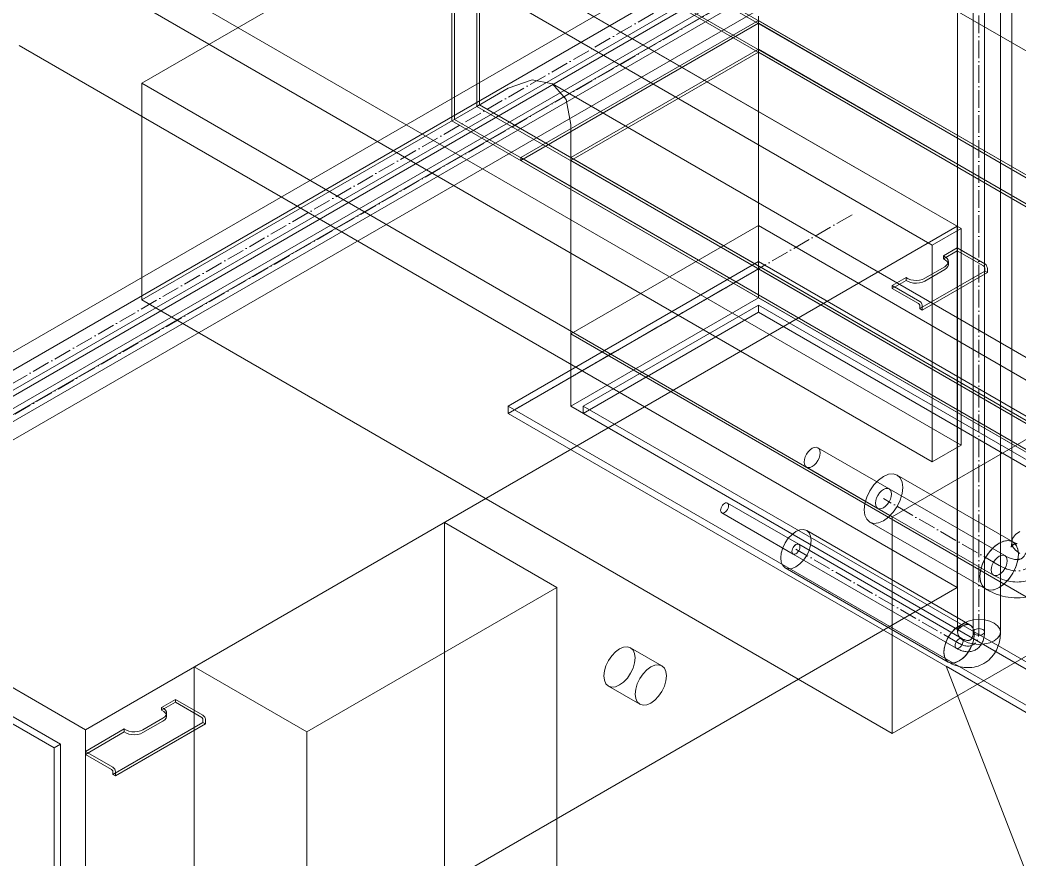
# Model space of a CAD drawing. Header units: millimetres. Extents: x -88595 to 880822, y -1054509 to -148035.
# Drawn here: x 430578 to 431143, y -323157 to -322683 of the extents above; entities that cross this region are included whole.
import ezdxf

# ---------------------------------------------------------------- set-up
doc = ezdxf.new("R2010")
doc.units = ezdxf.units.MM
doc.linetypes.add('$12$ADSK_Осевая', pattern=[14, 10, -2, 0, -2])
doc.linetypes.add('$13$ADSK_Осевая', pattern=[14, 10, -2, 0, -2])
for name, color, linetype, lineweight in [('Воздуховоды', 7, 'Continuous', 18), ('Изоляция', 7, 'Continuous', 18), ('Оборудование', 7, 'Continuous', 18), ('Трубопровод', 7, 'Continuous', 18), ('Трубопроводы', 7, 'Continuous', 18)]:
    doc.layers.add(name, color=color, linetype=linetype, lineweight=lineweight)

# ---------------------------------------------------------------- blocks, each defined once
blk = doc.blocks.new('$0$ADSK_Канальный блок кондиционера1 - AD122MJERAB-3267588-В_ОВ3_3')
at = {"layer": 'Оборудование'}
for p, q in [((-9478.55, 8169.92), (-8948.22, 7863.73)), ((-9412.79, 8131.95), (-8946.1, 7862.51)), ((-8962.36, 7853.12), (-9429.05, 8122.56)), ((-8946.1, 7740.03), (-9412.79, 8009.48)), ((-9429.05, 8000.09), (-8962.36, 7730.64)), ((-8948.22, 7659.61), (-9478.55, 7965.8)), ((-9441.08, 7579.18), (-9971.41, 7885.37)), ((-9441.08, 7579.18), (-8948.22, 7863.73)), ((-8962.36, 7853.12), (-8946.1, 7862.51)), ((-8948.22, 7863.73), (-8948.22, 7659.61)), ((-8946.1, 7862.51), (-8946.1, 7740.03)), ((-8962.36, 7730.64), (-8962.36, 7853.12)), ((-8956.05, 7846.97), (-8948.22, 7851.49)), ((-8948.22, 7849.85), (-8956.05, 7845.33)), ((-8948.22, 7851.49), (-8932.67, 7842.5)), ((-8948.22, 7849.85), (-8948.22, 7851.49)), ((-8933.37, 7841.28), (-8948.22, 7849.85)), ((-8956.05, 7845.33), (-8956.05, 7846.97)), ((-9458.75, 7568.98), (-9925.44, 7838.42)), ((-9921.91, 7840.46), (-9455.22, 7571.02)), ((-8932.67, 7838.42), (-8969.44, 7817.19)), ((-8955.29, 7840.87), (-8966.61, 7834.34)), ((-8966.61, 7832.71), (-8955.29, 7839.24)), ((-8953.24, 7842.1), (-8953.24, 7843.73)), ((-8932.67, 7838.42), (-8932.67, 7840.06)), ((-8931.25, 7837.61), (-8932.67, 7838.42)), ((-8931.25, 7840.06), (-8931.25, 7837.61)), ((-8984.99, 7830.26), (-8977.16, 7834.78)), ((-8977.16, 7833.14), (-8984.99, 7828.62)), ((-8977.16, 7834.78), (-8977.16, 7833.14)), ((-8931.25, 7837.61), (-8968.02, 7816.38)), ((-8984.99, 7830.26), (-8984.99, 7828.62)), ((-8969.44, 7821.28), (-8984.99, 7830.26)), ((-8984.99, 7828.62), (-8970.14, 7820.05)), ((-8969.44, 7818.83), (-8969.44, 7817.19)), ((-8969.44, 7817.19), (-8968.02, 7816.38)), ((-8968.02, 7816.38), (-8968.02, 7818.83)), ((-8986.77, 7715.32), (-9027.07, 7738.59)), ((-8946.1, 7740.03), (-8962.36, 7730.64)), ((-9033.42, 7727.59), (-8993.12, 7704.32)), ((-9037.85, 7684), (-9078.16, 7707.27)), ((-9081.33, 7701.77), (-9041.03, 7678.5)), ((-9238.14, 7696.35), (-9379.56, 7614.7)), ((-9174.5, 7659.61), (-9238.14, 7696.35)), ((-9238.14, 7492.23), (-9238.14, 7696.35)), ((-8948.22, 7659.61), (-9441.08, 7375.06)), ((-9315.92, 7577.96), (-9174.5, 7659.61)), ((-9174.5, 7659.61), (-9174.5, 7455.49)), ((-9115.21, 7615.32), (-9132.89, 7625.53)), ((-9379.56, 7614.7), (-9315.92, 7577.96)), ((-9379.56, 7614.7), (-9379.56, 7410.58)), ((-9145.39, 7603.88), (-9127.71, 7593.67)), ((-9397.99, 7591.81), (-9390.16, 7596.33)), ((-9390.16, 7596.33), (-9374.61, 7587.35)), ((-9390.16, 7594.7), (-9390.16, 7596.33)), ((-9390.16, 7594.7), (-9397.99, 7590.18)), ((-9397.99, 7590.18), (-9397.99, 7591.81)), ((-9375.31, 7586.12), (-9390.16, 7594.7)), ((-9397.23, 7585.72), (-9408.55, 7579.18)), ((-9408.55, 7577.55), (-9397.23, 7584.08)), ((-9395.18, 7586.94), (-9395.18, 7588.57)), ((-9374.61, 7583.27), (-9374.61, 7584.9)), ((-9373.19, 7584.9), (-9373.19, 7582.45)), ((-9441.08, 7566.94), (-9419.1, 7579.62)), ((-9441.08, 7375.06), (-9441.08, 7579.18)), ((-9374.61, 7583.27), (-9425.52, 7553.87)), ((-9373.19, 7582.45), (-9424.1, 7553.06)), ((-9419.1, 7579.62), (-9419.1, 7577.99)), ((-9373.19, 7582.45), (-9374.61, 7583.27)), ((-9419.1, 7577.99), (-9441.08, 7565.3)), ((-9315.92, 7577.96), (-9315.92, 7373.84)), ((-9458.75, 7568.98), (-9455.22, 7571.02)), ((-9458.75, 7440.38), (-9458.75, 7568.98)), ((-9455.22, 7571.02), (-9455.22, 7442.42)), ((-9441.08, 7566.94), (-9441.08, 7565.3)), ((-9425.52, 7557.96), (-9441.08, 7566.94)), ((-9441.08, 7565.3), (-9426.23, 7556.73)), ((-9425.52, 7555.51), (-9425.52, 7553.87)), ((-9425.52, 7553.87), (-9424.1, 7553.06)), ((-9424.1, 7553.06), (-9424.1, 7555.51))]:
    blk.add_line(p, q, dxfattribs=at)
for points in [[(-8956.05, 7846.97, 0), (-8954.82, 7846.28, 0), (-8953.91, 7845.45, 0), (-8953.37, 7844.51, 0), (-8953.25, 7843.52, 0), (-8953.55, 7842.55, 0), (-8954.24, 7841.65, 0), (-8955.29, 7840.87, 0)], [(-8955.29, 7839.24, 0), (-8954.24, 7840.02, 0), (-8953.55, 7840.92, 0), (-8953.25, 7841.89, 0), (-8953.37, 7842.88, 0), (-8953.91, 7843.81, 0), (-8954.82, 7844.65, 0), (-8956.05, 7845.33, 0)], [(-8932.67, 7840.06, 0), (-8932.69, 7840.28, 0), (-8932.76, 7840.52, 0), (-8932.87, 7840.75, 0), (-8933.02, 7840.97, 0), (-8933.19, 7841.15, 0), (-8933.37, 7841.28, 0)], [(-8932.67, 7842.5, 0), (-8932.3, 7842.24, 0), (-8931.96, 7841.88, 0), (-8931.67, 7841.45, 0), (-8931.44, 7840.98, 0), (-8931.3, 7840.51, 0), (-8931.25, 7840.06, 0)], [(-8966.61, 7834.34, 0), (-8967.95, 7833.73, 0), (-8969.52, 7833.33, 0), (-8971.2, 7833.16, 0), (-8972.91, 7833.23, 0), (-8974.53, 7833.54, 0), (-8975.98, 7834.06, 0), (-8977.16, 7834.78, 0)], [(-8977.16, 7833.14, 0), (-8975.98, 7832.43, 0), (-8974.53, 7831.91, 0), (-8972.91, 7831.6, 0), (-8971.2, 7831.53, 0), (-8969.52, 7831.7, 0), (-8967.95, 7832.1, 0), (-8966.61, 7832.71, 0)], [(-8968.02, 7818.83, 0), (-8968.07, 7819.28, 0), (-8968.21, 7819.75, 0), (-8968.44, 7820.22, 0), (-8968.73, 7820.65, 0), (-8969.07, 7821.01, 0), (-8969.44, 7821.28, 0)], [(-8970.14, 7820.05, 0), (-8969.96, 7819.92, 0), (-8969.79, 7819.74, 0), (-8969.64, 7819.52, 0), (-8969.53, 7819.29, 0), (-8969.46, 7819.05, 0), (-8969.44, 7818.83, 0)], [(-9034.74, 7730.5, 0), (-9034.58, 7731.93, 0), (-9034.14, 7733.44, 0), (-9033.42, 7734.93, 0), (-9032.49, 7736.29, 0), (-9031.41, 7737.43, 0), (-9030.25, 7738.28, 0), (-9029.08, 7738.77, 0), (-9028, 7738.88, 0), (-9027.07, 7738.59, 0), (-9026.36, 7737.93, 0), (-9025.91, 7736.94, 0), (-9025.76, 7735.69, 0)], [(-9025.76, 7735.69, 0), (-9025.91, 7734.26, 0), (-9026.36, 7732.75, 0), (-9027.07, 7731.26, 0), (-9028, 7729.9, 0), (-9029.08, 7728.76, 0), (-9030.25, 7727.91, 0), (-9031.41, 7727.41, 0), (-9032.49, 7727.31, 0), (-9033.42, 7727.59, 0), (-9034.14, 7728.26, 0), (-9034.58, 7729.25, 0), (-9034.74, 7730.5, 0)], [(-8985.45, 7712.42, 0), (-8985.6, 7713.67, 0), (-8986.05, 7714.66, 0), (-8986.77, 7715.32, 0), (-8987.7, 7715.61, 0), (-8988.78, 7715.5, 0), (-8989.94, 7715.01, 0), (-8991.1, 7714.16, 0), (-8992.19, 7713.02, 0), (-8993.12, 7711.66, 0), (-8993.83, 7710.17, 0), (-8994.28, 7708.66, 0), (-8994.43, 7707.23, 0)], [(-8994.43, 7707.23, 0), (-8994.28, 7705.98, 0), (-8993.83, 7704.99, 0), (-8993.12, 7704.32, 0), (-8992.19, 7704.04, 0), (-8991.1, 7704.14, 0), (-8989.94, 7704.64, 0), (-8988.78, 7705.49, 0), (-8987.7, 7706.63, 0), (-8986.77, 7707.99, 0), (-8986.05, 7709.48, 0), (-8985.6, 7710.99, 0), (-8985.45, 7712.42, 0)], [(-9081.99, 7703.22, 0), (-9081.91, 7703.94, 0), (-9081.69, 7704.69, 0), (-9081.33, 7705.43, 0), (-9080.87, 7706.11, 0), (-9080.32, 7706.69, 0), (-9079.74, 7707.11, 0), (-9079.16, 7707.36, 0), (-9078.62, 7707.41, 0), (-9078.16, 7707.27, 0), (-9077.8, 7706.94, 0), (-9077.58, 7706.44, 0), (-9077.5, 7705.81, 0)], [(-9077.5, 7705.81, 0), (-9077.58, 7705.1, 0), (-9077.8, 7704.34, 0), (-9078.16, 7703.6, 0), (-9078.62, 7702.92, 0), (-9079.16, 7702.35, 0), (-9079.74, 7701.92, 0), (-9080.32, 7701.68, 0), (-9080.87, 7701.62, 0), (-9081.33, 7701.77, 0), (-9081.69, 7702.1, 0), (-9081.91, 7702.59, 0), (-9081.99, 7703.22, 0)], [(-9037.19, 7682.54, 0), (-9037.27, 7683.17, 0), (-9037.49, 7683.67, 0), (-9037.85, 7684, 0), (-9038.32, 7684.14, 0), (-9038.86, 7684.09, 0), (-9039.44, 7683.84, 0), (-9040.02, 7683.42, 0), (-9040.56, 7682.84, 0), (-9041.03, 7682.16, 0), (-9041.38, 7681.42, 0), (-9041.61, 7680.67, 0), (-9041.68, 7679.95, 0)], [(-9041.68, 7679.95, 0), (-9041.61, 7679.32, 0), (-9041.38, 7678.83, 0), (-9041.03, 7678.5, 0), (-9040.56, 7678.35, 0), (-9040.02, 7678.41, 0), (-9039.44, 7678.65, 0), (-9038.86, 7679.08, 0), (-9038.32, 7679.65, 0), (-9037.85, 7680.33, 0), (-9037.49, 7681.07, 0), (-9037.27, 7681.83, 0), (-9037.19, 7682.54, 0)], [(-9147.98, 7609.6, 0), (-9147.68, 7612.41, 0), (-9146.8, 7615.39, 0), (-9145.39, 7618.31, 0), (-9143.56, 7620.99, 0), (-9141.43, 7623.24, 0), (-9139.14, 7624.91, 0), (-9136.85, 7625.88, 0), (-9134.72, 7626.09, 0), (-9132.89, 7625.53, 0), (-9131.49, 7624.22, 0), (-9130.6, 7622.27, 0), (-9130.3, 7619.81, 0)], [(-9130.3, 7619.81, 0), (-9130.6, 7616.99, 0), (-9131.49, 7614.02, 0), (-9132.89, 7611.09, 0), (-9134.72, 7608.41, 0), (-9136.85, 7606.16, 0), (-9139.14, 7604.5, 0), (-9141.43, 7603.52, 0), (-9143.56, 7603.31, 0), (-9145.39, 7603.88, 0), (-9146.8, 7605.18, 0), (-9147.68, 7607.13, 0), (-9147.98, 7609.6, 0)], [(-9112.62, 7609.6, 0), (-9112.93, 7612.07, 0), (-9113.81, 7614.02, 0), (-9115.21, 7615.32, 0), (-9117.04, 7615.89, 0), (-9119.18, 7615.68, 0), (-9121.46, 7614.7, 0), (-9123.75, 7613.03, 0), (-9125.88, 7610.78, 0), (-9127.71, 7608.1, 0), (-9129.12, 7605.18, 0), (-9130, 7602.21, 0), (-9130.3, 7599.39, 0)], [(-9130.3, 7599.39, 0), (-9130, 7596.93, 0), (-9129.12, 7594.97, 0), (-9127.71, 7593.67, 0), (-9125.88, 7593.11, 0), (-9123.75, 7593.32, 0), (-9121.46, 7594.29, 0), (-9119.18, 7595.96, 0), (-9117.04, 7598.21, 0), (-9115.21, 7600.89, 0), (-9113.81, 7603.81, 0), (-9112.93, 7606.78, 0), (-9112.62, 7609.6, 0)], [(-9397.99, 7591.81, 0), (-9396.76, 7591.13, 0), (-9395.85, 7590.29, 0), (-9395.32, 7589.35, 0), (-9395.19, 7588.37, 0), (-9395.49, 7587.4, 0), (-9396.18, 7586.49, 0), (-9397.23, 7585.72, 0)], [(-9397.23, 7584.08, 0), (-9396.18, 7584.86, 0), (-9395.49, 7585.76, 0), (-9395.19, 7586.74, 0), (-9395.32, 7587.72, 0), (-9395.85, 7588.66, 0), (-9396.76, 7589.49, 0), (-9397.99, 7590.18, 0)], [(-9374.61, 7584.9, 0), (-9374.63, 7585.13, 0), (-9374.7, 7585.36, 0), (-9374.81, 7585.6, 0), (-9374.96, 7585.81, 0), (-9375.13, 7585.99, 0), (-9375.31, 7586.12, 0)], [(-9374.61, 7587.35, 0), (-9374.24, 7587.08, 0), (-9373.9, 7586.72, 0), (-9373.61, 7586.29, 0), (-9373.38, 7585.83, 0), (-9373.24, 7585.35, 0), (-9373.19, 7584.9, 0)], [(-9408.55, 7579.18, 0), (-9409.9, 7578.58, 0), (-9411.46, 7578.18, 0), (-9413.14, 7578.01, 0), (-9414.85, 7578.08, 0), (-9416.47, 7578.38, 0), (-9417.92, 7578.91, 0), (-9419.1, 7579.62, 0)], [(-9419.1, 7577.99, 0), (-9417.92, 7577.28, 0), (-9416.47, 7576.75, 0), (-9414.85, 7576.44, 0), (-9413.14, 7576.37, 0), (-9411.46, 7576.54, 0), (-9409.9, 7576.94, 0), (-9408.55, 7577.55, 0)], [(-9426.23, 7556.73, 0), (-9426.04, 7556.6, 0), (-9425.87, 7556.42, 0), (-9425.73, 7556.2, 0), (-9425.61, 7555.97, 0), (-9425.54, 7555.73, 0), (-9425.52, 7555.51, 0)], [(-9424.1, 7555.51, 0), (-9424.15, 7555.96, 0), (-9424.29, 7556.43, 0), (-9424.52, 7556.9, 0), (-9424.81, 7557.33, 0), (-9425.15, 7557.69, 0), (-9425.52, 7557.96, 0)]]:
    blk.add_polyline3d(points, dxfattribs=at)
blk = doc.blocks.new('$0$ADSK_МедьПайка_Отвод-гнутая труба - Отвод _гнутая труба_-V105-В_ОВ3_3')
at = {"layer": 'Трубопроводы', "color": 190, "true_color": 0x8000ff}
for points in [[(-8938.25, 7635.79, 0), (-8938.76, 7635.41, 0), (-8939.07, 7634.97, 0), (-8939.18, 7634.49, 0), (-8939.07, 7634.02, 0), (-8938.76, 7633.58, 0), (-8938.25, 7633.2, 0), (-8937.59, 7632.9, 0), (-8936.83, 7632.72, 0), (-8936.01, 7632.66, 0), (-8935.19, 7632.72, 0), (-8934.42, 7632.9, 0), (-8933.76, 7633.2, 0)], [(-8933.76, 7633.2, 0), (-8933.26, 7633.58, 0), (-8932.94, 7634.02, 0), (-8932.83, 7634.49, 0), (-8932.94, 7634.97, 0), (-8933.26, 7635.41, 0), (-8933.76, 7635.79, 0), (-8934.42, 7636.08, 0), (-8935.19, 7636.26, 0), (-8936.01, 7636.32, 0), (-8936.83, 7636.26, 0), (-8937.59, 7636.08, 0), (-8938.25, 7635.79, 0)], [(-8947.23, 7625.42, 0), (-8947.81, 7625.17, 0), (-8948.35, 7625.12, 0), (-8948.82, 7625.26, 0), (-8949.18, 7625.59, 0), (-8949.4, 7626.09, 0), (-8949.48, 7626.71, 0), (-8949.4, 7627.43, 0), (-8949.18, 7628.18, 0), (-8948.82, 7628.93, 0), (-8948.35, 7629.61, 0), (-8947.81, 7630.18, 0), (-8947.23, 7630.6, 0)], [(-8947.23, 7630.6, 0), (-8946.65, 7630.85, 0), (-8946.11, 7630.9, 0), (-8945.64, 7630.76, 0), (-8945.29, 7630.43, 0), (-8945.06, 7629.93, 0), (-8944.99, 7629.31, 0), (-8945.06, 7628.59, 0), (-8945.29, 7627.84, 0), (-8945.64, 7627.09, 0), (-8946.11, 7626.41, 0), (-8946.65, 7625.84, 0), (-8947.23, 7625.42, 0)], [(-8940.88, 7629.97, 0), (-8941.01, 7629.91, 0), (-8941.15, 7629.84, 0), (-8941.29, 7629.79, 0), (-8941.45, 7629.75, 0), (-8941.62, 7629.71, 0), (-8941.8, 7629.68, 0), (-8941.99, 7629.66, 0), (-8942.2, 7629.66, 0), (-8942.43, 7629.66, 0), (-8942.67, 7629.68, 0), (-8942.92, 7629.72, 0), (-8943.19, 7629.77, 0), (-8943.48, 7629.84, 0), (-8943.78, 7629.92, 0), (-8944.09, 7630.02, 0), (-8944.41, 7630.15, 0), (-8944.74, 7630.29, 0), (-8945.07, 7630.45, 0), (-8945.42, 7630.63, 0), (-8945.64, 7630.76, 0)], [(-8940.88, 7629.97, 0), (-8940.76, 7630.05, 0), (-8940.64, 7630.14, 0), (-8940.52, 7630.24, 0), (-8940.4, 7630.35, 0), (-8940.28, 7630.48, 0), (-8940.17, 7630.62, 0), (-8940.06, 7630.78, 0), (-8939.95, 7630.96, 0), (-8939.84, 7631.16, 0), (-8939.74, 7631.38, 0), (-8939.64, 7631.61, 0), (-8939.55, 7631.87, 0), (-8939.46, 7632.15, 0), (-8939.39, 7632.45, 0), (-8939.32, 7632.77, 0), (-8939.27, 7633.11, 0), (-8939.23, 7633.47, 0), (-8939.2, 7633.84, 0), (-8939.18, 7634.24, 0), (-8939.18, 7634.49, 0)], [(-8937.71, 7624.48, 0), (-8937.21, 7624.79, 0), (-8936.74, 7625.13, 0), (-8936.29, 7625.51, 0), (-8935.86, 7625.91, 0), (-8935.47, 7626.34, 0), (-8935.1, 7626.8, 0), (-8934.76, 7627.27, 0), (-8934.46, 7627.77, 0), (-8934.18, 7628.28, 0), (-8933.92, 7628.81, 0), (-8933.7, 7629.36, 0), (-8933.51, 7629.92, 0), (-8933.34, 7630.48, 0), (-8933.19, 7631.06, 0), (-8933.07, 7631.65, 0), (-8932.98, 7632.25, 0), (-8932.91, 7632.86, 0), (-8932.86, 7633.47, 0), (-8932.84, 7634.09, 0), (-8932.83, 7634.49, 0)], [(-8937.71, 7624.48, 0), (-8938.22, 7624.2, 0), (-8938.76, 7623.96, 0), (-8939.31, 7623.76, 0), (-8939.87, 7623.59, 0), (-8940.44, 7623.47, 0), (-8941.02, 7623.38, 0), (-8941.6, 7623.32, 0), (-8942.19, 7623.31, 0), (-8942.77, 7623.32, 0), (-8943.36, 7623.37, 0), (-8943.94, 7623.45, 0), (-8944.52, 7623.56, 0), (-8945.1, 7623.69, 0), (-8945.67, 7623.86, 0), (-8946.24, 7624.05, 0), (-8946.81, 7624.27, 0), (-8947.37, 7624.51, 0), (-8947.92, 7624.78, 0), (-8948.47, 7625.07, 0), (-8948.82, 7625.26, 0)]]:
    blk.add_polyline3d(points, dxfattribs=at)
blk = doc.blocks.new('$0$ADSK_МедьПайка_Отвод-гнутая труба - Отвод _гнутая труба_-V106-В_ОВ3_3')
at = {"layer": 'Трубопроводы', "color": 134, "true_color": 0x00a6a6}
for points in [[(-8906.61, 7687.64, 0), (-8907.62, 7686.88, 0), (-8908.25, 7685.99, 0), (-8908.47, 7685.04, 0), (-8908.25, 7684.09, 0), (-8907.62, 7683.21, 0), (-8906.61, 7682.45, 0), (-8905.29, 7681.87, 0), (-8903.76, 7681.5, 0), (-8902.12, 7681.38, 0), (-8900.48, 7681.5, 0), (-8898.94, 7681.87, 0), (-8897.63, 7682.45, 0)], [(-8897.63, 7682.45, 0), (-8896.62, 7683.21, 0), (-8895.99, 7684.09, 0), (-8895.77, 7685.04, 0), (-8895.99, 7685.99, 0), (-8896.62, 7686.88, 0), (-8897.63, 7687.64, 0), (-8898.94, 7688.22, 0), (-8900.48, 7688.58, 0), (-8902.12, 7688.71, 0), (-8903.76, 7688.58, 0), (-8905.29, 7688.22, 0), (-8906.61, 7687.64, 0)], [(-8911.87, 7676.01, 0), (-8911.62, 7676.16, 0), (-8911.38, 7676.34, 0), (-8911.14, 7676.54, 0), (-8910.91, 7676.76, 0), (-8910.67, 7677.01, 0), (-8910.45, 7677.3, 0), (-8910.22, 7677.62, 0), (-8910, 7677.98, 0), (-8909.78, 7678.37, 0), (-8909.58, 7678.81, 0), (-8909.38, 7679.29, 0), (-8909.2, 7679.81, 0), (-8909.03, 7680.37, 0), (-8908.88, 7680.97, 0), (-8908.75, 7681.61, 0), (-8908.65, 7682.28, 0), (-8908.56, 7683, 0), (-8908.51, 7683.75, 0), (-8908.47, 7684.53, 0), (-8908.47, 7685.04, 0)], [(-8905.52, 7665.01, 0), (-8904.52, 7665.63, 0), (-8903.58, 7666.32, 0), (-8902.68, 7667.07, 0), (-8901.83, 7667.88, 0), (-8901.04, 7668.74, 0), (-8900.31, 7669.65, 0), (-8899.63, 7670.61, 0), (-8899.02, 7671.6, 0), (-8898.46, 7672.63, 0), (-8897.95, 7673.69, 0), (-8897.51, 7674.78, 0), (-8897.12, 7675.89, 0), (-8896.78, 7677.03, 0), (-8896.49, 7678.19, 0), (-8896.25, 7679.37, 0), (-8896.06, 7680.56, 0), (-8895.92, 7681.78, 0), (-8895.83, 7683.01, 0), (-8895.78, 7684.25, 0), (-8895.77, 7685.04, 0)], [(-8924.57, 7666.9, 0), (-8925.73, 7666.4, 0), (-8926.81, 7666.29, 0), (-8927.74, 7666.58, 0), (-8928.46, 7667.24, 0), (-8928.91, 7668.24, 0), (-8929.06, 7669.49, 0), (-8928.91, 7670.92, 0), (-8928.46, 7672.43, 0), (-8927.74, 7673.91, 0), (-8926.81, 7675.28, 0), (-8925.73, 7676.42, 0), (-8924.57, 7677.27, 0)], [(-8924.57, 7677.27, 0), (-8923.41, 7677.76, 0), (-8922.32, 7677.87, 0), (-8921.39, 7677.58, 0), (-8920.68, 7676.92, 0), (-8920.23, 7675.93, 0), (-8920.08, 7674.67, 0), (-8920.23, 7673.24, 0), (-8920.68, 7671.73, 0), (-8921.39, 7670.25, 0), (-8922.32, 7668.89, 0), (-8923.41, 7667.74, 0), (-8924.57, 7666.9, 0)], [(-8911.87, 7676.01, 0), (-8912.13, 7675.87, 0), (-8912.4, 7675.75, 0), (-8912.69, 7675.64, 0), (-8913, 7675.55, 0), (-8913.34, 7675.48, 0), (-8913.7, 7675.42, 0), (-8914.09, 7675.38, 0), (-8914.51, 7675.37, 0), (-8914.96, 7675.38, 0), (-8915.44, 7675.42, 0), (-8915.95, 7675.49, 0), (-8916.49, 7675.59, 0), (-8917.06, 7675.73, 0), (-8917.66, 7675.9, 0), (-8918.28, 7676.11, 0), (-8918.92, 7676.36, 0), (-8919.58, 7676.64, 0), (-8920.25, 7676.97, 0), (-8920.95, 7677.33, 0), (-8921.39, 7677.58, 0)], [(-8905.52, 7665.01, 0), (-8906.55, 7664.46, 0), (-8907.63, 7663.98, 0), (-8908.73, 7663.58, 0), (-8909.85, 7663.25, 0), (-8910.99, 7663, 0), (-8912.15, 7662.82, 0), (-8913.31, 7662.71, 0), (-8914.48, 7662.67, 0), (-8915.65, 7662.7, 0), (-8916.82, 7662.8, 0), (-8917.98, 7662.96, 0), (-8919.14, 7663.17, 0), (-8920.3, 7663.45, 0), (-8921.45, 7663.78, 0), (-8922.59, 7664.16, 0), (-8923.72, 7664.6, 0), (-8924.84, 7665.08, 0), (-8925.95, 7665.61, 0), (-8927.05, 7666.19, 0), (-8927.74, 7666.58, 0)]]:
    blk.add_polyline3d(points, dxfattribs=at)
blk = doc.blocks.new('$0$ADSK_Решетка вентиляционная жалюзийная_Приточная2 - Решетка приточная_Однорядная-4279700-В_ОВ3_3')
at = {"layer": 'Воздуховоды', "color": 140, "true_color": 0x1bb3e4}
for p, q in [((22805.32, 15447.11), (22699.25, 15385.87)), ((23229.58, 15202.16), (22805.32, 15447.11)), ((22805.32, 15406.28), (22805.32, 15447.11)), ((22805.32, 15426.7), (22663.89, 15345.05)), ((22663.89, 15340.97), (22805.32, 15422.61)), ((23264.93, 15161.34), (22805.32, 15426.7)), ((22805.32, 15422.61), (22805.32, 15426.7)), ((22805.32, 15422.61), (23264.93, 15157.25)), ((22699.25, 15345.05), (22805.32, 15406.28)), ((22805.32, 15406.28), (23229.58, 15161.34)), ((22706.32, 15345.05), (22805.32, 15402.2)), ((22805.32, 15402.2), (22706.32, 15345.05)), ((22805.32, 15402.2), (23222.51, 15161.34)), ((22805.32, 15398.12), (22805.32, 15402.2)), ((23222.51, 15161.34), (22805.32, 15402.2)), ((22805.32, 15398.12), (22805.32, 15402.2)), ((22805.32, 15398.12), (22706.32, 15340.97)), ((22706.32, 15340.97), (22805.32, 15398.12)), ((23222.51, 15157.25), (22805.32, 15398.12)), ((22805.32, 15398.12), (23222.51, 15157.25)), ((22699.25, 15385.87), (23123.51, 15140.92)), ((22699.25, 15345.05), (22699.25, 15385.87)), ((22663.89, 15345.05), (23123.51, 15079.69)), ((22663.89, 15340.97), (22663.89, 15345.05)), ((23123.51, 15100.1), (22699.25, 15345.05)), ((23123.51, 15104.18), (22706.32, 15345.05)), ((22706.32, 15340.97), (22706.32, 15345.05)), ((22706.32, 15345.05), (23123.51, 15104.18)), ((22706.32, 15340.97), (22706.32, 15345.05)), ((23123.51, 15075.6), (22663.89, 15340.97)), ((22706.32, 15340.97), (23123.51, 15100.1)), ((23123.51, 15100.1), (22706.32, 15340.97)), ((23017.45, 15136.84), (22911.38, 15198.08)), ((22911.38, 15198.08), (22964.41, 15061.39))]:
    blk.add_line(p, q, dxfattribs=at)
blk = doc.blocks.new('$0$ADSK_Отвод_Прямоугольный1 - Стандарт-V113-В_ОВ3_3')
at = {"layer": 'Воздуховоды', "color": 140, "true_color": 0x1bb3e4}
for p, q in [((23084.62, 15298.1), (22632.07, 15559.38)), ((22632.07, 15559.38), (22632.07, 15404.24)), ((22633.49, 15405.06), (22633.49, 15560.19)), ((22633.49, 15560.19), (23086.04, 15298.92)), ((23188.16, 15310.05), (22763.89, 15554.99)), ((23071.89, 15290.75), (22647.63, 15535.7)), ((22647.63, 15535.7), (22647.63, 15413.23)), ((23070.48, 15289.93), (22646.22, 15534.88)), ((22646.22, 15412.41), (22646.22, 15534.88)), ((22646.22, 15412.41), (22646.22, 15534.88)), ((22646.22, 15534.88), (23070.48, 15289.93)), ((22805.32, 15463.44), (22805.32, 15443.03)), ((22805.32, 15460.99), (22670.97, 15383.42)), ((22670.97, 15381.79), (22805.32, 15459.36)), ((23257.86, 15199.71), (22805.32, 15460.99)), ((22805.32, 15459.36), (22805.32, 15460.99)), ((22805.32, 15459.36), (23257.86, 15198.08)), ((22699.25, 15383.42), (22805.32, 15444.66)), ((22805.32, 15443.03), (22699.25, 15381.79)), ((22805.32, 15443.03), (22699.25, 15381.79)), ((22805.32, 15444.66), (23229.58, 15199.71)), ((22805.32, 15443.03), (22805.32, 15444.66)), ((22805.32, 15443.03), (23229.58, 15198.08)), ((23229.58, 15198.08), (22805.32, 15443.03)), ((22663.89, 15422.61), (22646.22, 15412.41)), ((23113.16, 15180.14), (22688.89, 15425.09)), ((22646.22, 15412.41), (22647.63, 15413.23)), ((22646.22, 15412.41), (23070.48, 15167.46)), ((23070.48, 15167.46), (22646.22, 15412.41)), ((22647.63, 15413.23), (23071.89, 15168.28)), ((22632.07, 15404.24), (22633.49, 15405.06)), ((22632.07, 15404.24), (23084.62, 15142.96)), ((23086.04, 15143.78), (22633.49, 15405.06)), ((22699.25, 15381.79), (22699.25, 15402.2)), ((22670.97, 15383.42), (23123.51, 15122.14)), ((22670.97, 15381.79), (22670.97, 15383.42)), ((23123.51, 15138.47), (22699.25, 15383.42)), ((22699.25, 15381.79), (22699.25, 15383.42)), ((23123.51, 15120.51), (22670.97, 15381.79)), ((23123.51, 15136.84), (22699.25, 15381.79)), ((22699.25, 15381.79), (23123.51, 15136.84))]:
    blk.add_line(p, q, dxfattribs=at)
blk.add_polyline3d([(22663.89, 15422.61, 0), (22677.42, 15427.32, 0), (22688.89, 15425.09, 0), (22696.56, 15416.27, 0), (22699.25, 15402.2, 0)], dxfattribs=at)

msp = doc.modelspace()

# ---------------------------------------------------------------- linework, layer by layer
at = {"layer": 'Воздуховоды', "color": 140, "true_color": 0x1bb3e4}
for p, q in [((430646.93, -322718.63), (430836.43, -322609.22)), ((430836.43, -322731.69), (430836.43, -322609.22)), ((431419.8, -322946.02), (430836.43, -322609.22)), ((430995.53, -322701.07), (430889.47, -322762.31)), ((430995.53, -322839.88), (430995.53, -322701.07)), ((431071.19, -322963.58), (430646.93, -322718.63)), ((430646.93, -322718.63), (430646.93, -322841.1)), ((430646.93, -322841.1), (430836.43, -322731.69)), ((430836.43, -322731.69), (431313.73, -323007.26)), ((430889.47, -322762.31), (430889.47, -322901.11)), ((430646.93, -322841.1), (431071.19, -323086.05)), ((430889.47, -322901.11), (430995.53, -322839.88)), ((430995.53, -322839.88), (431419.8, -323084.83)), ((431071.19, -322963.58), (431260.7, -322854.17)), ((431313.73, -323146.06), (430889.47, -322901.11)), ((431071.19, -323086.05), (431071.19, -322963.58)), ((431260.7, -322976.64), (431071.19, -323086.05))]:
    msp.add_line(p, q, dxfattribs=at)
at = {"layer": 'Воздуховоды', "color": 140, "linetype": '$12$ADSK_Осевая', "true_color": 0x1bb3e4}
msp.add_line((431048.56, -322792.93), (430859.06, -322902.34), dxfattribs=at)
at = {"layer": 'Изоляция', "color": 134, "true_color": 0x00a6a6}
for p, q in [((431123.94, -322553.04), (429546.62, -323463.7)), ((429561.97, -323490.29), (431139.29, -322579.62)), ((431138.71, -322579.29), (431138.71, -322978.15)), ((431139.29, -322977.82), (431073.92, -322940.08)), ((431058.57, -322966.66), (431123.94, -323004.41))]:
    msp.add_line(p, q, dxfattribs=at)
at = {"layer": 'Изоляция', "color": 190, "true_color": 0x8000ff}
for p, q in [((431102.86, -322586.89), (429481.88, -323522.77)), ((431108, -322603.92), (431108, -323028.7)), ((431132.35, -323028.7), (431132.35, -322603.92)), ((429494.06, -323543.86), (431115.04, -322607.98)), ((431115.04, -323024.64), (431022.83, -322971.4)), ((431010.66, -322992.49), (431102.86, -323045.73))]:
    msp.add_line(p, q, dxfattribs=at)
at = {"layer": 'Изоляция', "color": 134, "true_color": 0x00a6a6}
for points in [[(431055.39, -322959.64, 0), (431055.76, -322956.18, 0), (431056.84, -322952.53, 0), (431058.57, -322948.94, 0), (431060.81, -322945.65, 0), (431063.43, -322942.89, 0), (431066.24, -322940.84, 0)], [(431066.24, -322940.84, 0), (431069.05, -322939.64, 0), (431071.67, -322939.38, 0), (431073.92, -322940.08, 0), (431075.64, -322941.68, 0), (431076.73, -322944.07, 0), (431077.1, -322947.1, 0)], [(431077.1, -322947.1, 0), (431076.73, -322950.56, 0), (431075.64, -322954.21, 0), (431073.92, -322957.8, 0), (431071.67, -322961.09, 0), (431069.05, -322963.85, 0), (431066.24, -322965.9, 0)], [(431066.24, -322965.9, 0), (431063.43, -322967.1, 0), (431060.81, -322967.36, 0), (431058.57, -322966.66, 0), (431056.84, -322965.06, 0), (431055.76, -322962.67, 0), (431055.39, -322959.64, 0)], [(431143.21, -322984.42, 0), (431140.77, -322982.58, 0), (431139.24, -322980.44, 0), (431138.71, -322978.15, 0), (431139.24, -322975.86, 0), (431140.77, -322973.72, 0), (431143.21, -322971.88, 0)], [(431143.21, -322971.88, 0), (431140.77, -322973.72, 0), (431139.24, -322975.86, 0), (431138.71, -322978.15, 0), (431139.24, -322980.44, 0), (431140.77, -322982.58, 0), (431143.21, -322984.42, 0)], [(431131.61, -322978.58, 0), (431134.03, -322977.5, 0), (431136.33, -322977.1, 0), (431138.38, -322977.41, 0), (431140.1, -322978.4, 0), (431141.39, -322980.03, 0), (431142.2, -322982.22, 0), (431142.47, -322984.85, 0)], [(431142.47, -322984.85, 0), (431142.1, -322981.82, 0), (431141.01, -322979.42, 0), (431139.29, -322977.82, 0), (431137.04, -322977.12, 0), (431134.42, -322977.38, 0), (431131.61, -322978.58, 0)], [(431138.37, -322980.76, 0), (431138.38, -322980.73, 0), (431138.41, -322980.66, 0), (431138.45, -322980.53, 0), (431138.5, -322980.34, 0), (431138.55, -322980.11, 0), (431138.6, -322979.82, 0), (431138.65, -322979.47, 0), (431138.68, -322979.08, 0), (431138.71, -322978.64, 0), (431138.71, -322978.16, 0), (431138.71, -322978.15, 0)], [(431141.72, -322978.82, 0), (431141.69, -322978.82, 0), (431141.61, -322978.81, 0), (431141.48, -322978.78, 0), (431141.3, -322978.73, 0), (431141.06, -322978.65, 0), (431140.79, -322978.55, 0), (431140.47, -322978.42, 0), (431140.11, -322978.26, 0), (431139.72, -322978.06, 0), (431139.3, -322977.82, 0), (431139.29, -322977.82, 0)], [(431131.61, -322978.58, 0), (431128.8, -322980.63, 0), (431126.19, -322983.39, 0), (431123.94, -322986.68, 0), (431122.21, -322990.27, 0), (431121.13, -322993.92, 0), (431120.76, -322997.38, 0)], [(431120.76, -322997.38, 0), (431121.03, -322994.43, 0), (431121.84, -322991.32, 0), (431123.13, -322988.19, 0), (431124.85, -322985.22, 0), (431126.91, -322982.54, 0), (431129.2, -322980.29, 0), (431131.61, -322978.58, 0)], [(431139.81, -322979.39, 0), (431139.54, -322979.57, 0), (431139.28, -322979.75, 0), (431139.04, -322979.95, 0), (431138.85, -322980.14, 0), (431138.68, -322980.32, 0), (431138.55, -322980.47, 0), (431138.46, -322980.6, 0), (431138.4, -322980.7, 0), (431138.37, -322980.75, 0), (431138.37, -322980.76, 0)], [(431139.81, -322979.39, 0), (431140.1, -322979.24, 0), (431140.4, -322979.11, 0), (431140.68, -322979, 0), (431140.94, -322978.92, 0), (431141.18, -322978.87, 0), (431141.38, -322978.84, 0), (431141.54, -322978.83, 0), (431141.65, -322978.82, 0), (431141.71, -322978.82, 0), (431141.72, -322978.82, 0)], [(431131.61, -323003.65, 0), (431134.42, -323001.6, 0), (431137.04, -322998.83, 0), (431139.29, -322995.54, 0), (431141.01, -322991.95, 0), (431142.1, -322988.3, 0), (431142.47, -322984.85, 0)], [(431142.47, -322984.85, 0), (431142.2, -322987.79, 0), (431141.39, -322990.91, 0), (431140.1, -322994.03, 0), (431138.38, -322997.01, 0), (431136.32, -322999.69, 0), (431134.03, -323001.94, 0), (431131.61, -323003.65, 0)], [(431120.76, -322997.38, 0), (431121.13, -323000.41, 0), (431122.21, -323002.81, 0), (431123.94, -323004.41, 0), (431126.19, -323005.1, 0), (431128.8, -323004.84, 0), (431131.61, -323003.65, 0)], [(431131.61, -323003.65, 0), (431129.2, -323004.73, 0), (431126.9, -323005.12, 0), (431124.84, -323004.82, 0), (431123.13, -323003.82, 0), (431121.83, -323002.19, 0), (431121.03, -323000.01, 0), (431120.76, -322997.38, 0)], [(431155.16, -323005.98, 0), (431153.58, -323006.82, 0), (431151.94, -323007.55, 0), (431150.27, -323008.17, 0), (431148.57, -323008.66, 0), (431146.86, -323009.04, 0), (431145.14, -323009.31, 0), (431143.43, -323009.47, 0), (431141.73, -323009.52, 0), (431140.05, -323009.48, 0), (431138.39, -323009.34, 0), (431136.76, -323009.12, 0), (431135.16, -323008.82, 0), (431133.59, -323008.45, 0), (431132.05, -323008, 0), (431130.54, -323007.5, 0), (431129.06, -323006.93, 0), (431127.62, -323006.3, 0), (431126.2, -323005.62, 0), (431124.81, -323004.89, 0), (431123.94, -323004.41, 0)]]:
    msp.add_polyline3d(points, dxfattribs=at)
at = {"layer": 'Изоляция', "color": 190, "true_color": 0x8000ff}
for points in [[(431008.14, -322986.92, 0), (431008.43, -322984.18, 0), (431009.29, -322981.28, 0), (431010.66, -322978.43, 0), (431012.44, -322975.82, 0), (431014.52, -322973.63, 0), (431016.74, -322972.01, 0)], [(431016.74, -322972.01, 0), (431018.97, -322971.06, 0), (431021.05, -322970.85, 0), (431022.83, -322971.4, 0), (431024.2, -322972.67, 0), (431025.06, -322974.57, 0), (431025.35, -322976.98, 0)], [(431025.35, -322976.98, 0), (431025.06, -322979.72, 0), (431024.2, -322982.61, 0), (431022.83, -322985.46, 0), (431021.05, -322988.07, 0), (431018.97, -322990.26, 0), (431016.74, -322991.89, 0)], [(431016.74, -322991.89, 0), (431014.52, -322992.84, 0), (431012.44, -322993.04, 0), (431010.66, -322992.49, 0), (431009.29, -322991.22, 0), (431008.43, -322989.32, 0), (431008.14, -322986.92, 0)], [(431111.57, -323023.73, 0), (431114.09, -323022.61, 0), (431117.03, -323021.91, 0), (431120.18, -323021.67, 0), (431123.33, -323021.91, 0), (431126.26, -323022.61, 0), (431128.79, -323023.73, 0)], [(431128.79, -323023.73, 0), (431126.26, -323022.61, 0), (431123.33, -323021.91, 0), (431120.18, -323021.67, 0), (431117.03, -323021.91, 0), (431114.09, -323022.61, 0), (431111.57, -323023.73, 0)], [(431108.95, -323025.24, 0), (431106.72, -323026.87, 0), (431104.65, -323029.06, 0), (431102.86, -323031.67, 0), (431101.5, -323034.52, 0), (431100.64, -323037.41, 0), (431100.34, -323040.15, 0)], [(431100.34, -323040.15, 0), (431100.56, -323037.81, 0), (431101.2, -323035.35, 0), (431102.22, -323032.87, 0), (431103.58, -323030.51, 0), (431105.22, -323028.38, 0), (431107.04, -323026.6, 0), (431108.95, -323025.24, 0)], [(431111.57, -323033.67, 0), (431109.63, -323032.22, 0), (431108.42, -323030.52, 0), (431108, -323028.7, 0), (431108.42, -323026.88, 0), (431109.63, -323025.19, 0), (431111.57, -323023.73, 0)], [(431111.57, -323023.73, 0), (431109.63, -323025.19, 0), (431108.42, -323026.88, 0), (431108, -323028.7, 0), (431108.42, -323030.52, 0), (431109.63, -323032.22, 0), (431111.57, -323033.67, 0)], [(431110.8, -323025.42, 0), (431110.4, -323025.68, 0), (431110.02, -323025.95, 0), (431109.67, -323026.24, 0), (431109.35, -323026.55, 0), (431109.07, -323026.85, 0), (431108.83, -323027.15, 0), (431108.62, -323027.44, 0), (431108.45, -323027.72, 0), (431108.32, -323027.97, 0), (431108.21, -323028.19, 0), (431108.13, -323028.38, 0), (431108.08, -323028.55, 0), (431108.04, -323028.67, 0), (431108.01, -323028.77, 0), (431108, -323028.83, 0), (431108, -323028.86, 0), (431108, -323028.86, 0)], [(431108, -323028.86, 0), (431108, -323028.85, 0), (431108, -323028.8, 0), (431108, -323028.72, 0), (431108, -323028.7, 0)], [(431108.95, -323025.24, 0), (431110.87, -323024.38, 0), (431112.69, -323024.07, 0), (431114.32, -323024.31, 0), (431115.68, -323025.1, 0), (431116.71, -323026.39, 0), (431117.34, -323028.13, 0), (431117.56, -323030.21, 0)], [(431117.56, -323030.21, 0), (431117.27, -323027.81, 0), (431116.41, -323025.91, 0), (431115.04, -323024.64, 0), (431113.26, -323024.09, 0), (431111.18, -323024.29, 0), (431108.95, -323025.24, 0)], [(431110.8, -323025.42, 0), (431111.22, -323025.2, 0), (431111.65, -323025.01, 0), (431112.08, -323024.85, 0), (431112.5, -323024.73, 0), (431112.9, -323024.64, 0), (431113.28, -323024.58, 0), (431113.64, -323024.55, 0), (431113.96, -323024.54, 0), (431114.24, -323024.54, 0), (431114.49, -323024.56, 0), (431114.7, -323024.59, 0), (431114.87, -323024.62, 0), (431115, -323024.66, 0), (431115.09, -323024.68, 0), (431115.15, -323024.7, 0), (431115.18, -323024.71, 0), (431115.18, -323024.71, 0)], [(431115.18, -323024.71, 0), (431115.17, -323024.71, 0), (431115.13, -323024.69, 0), (431115.06, -323024.65, 0), (431115.04, -323024.64, 0)], [(431122.98, -323046.51, 0), (431124, -323045.87, 0), (431124.98, -323045.16, 0), (431125.9, -323044.4, 0), (431126.75, -323043.58, 0), (431127.54, -323042.72, 0), (431128.27, -323041.82, 0), (431128.92, -323040.89, 0), (431129.51, -323039.94, 0), (431130.03, -323038.98, 0), (431130.49, -323038.01, 0), (431130.89, -323037.03, 0), (431131.24, -323036.05, 0), (431131.53, -323035.07, 0), (431131.77, -323034.1, 0), (431131.97, -323033.13, 0), (431132.12, -323032.16, 0), (431132.23, -323031.2, 0), (431132.31, -323030.25, 0), (431132.34, -323029.3, 0), (431132.35, -323028.7, 0)], [(431128.79, -323023.73, 0), (431130.72, -323025.19, 0), (431131.94, -323026.88, 0), (431132.35, -323028.7, 0), (431131.94, -323030.52, 0), (431130.72, -323032.22, 0), (431128.79, -323033.67, 0)], [(431128.79, -323033.67, 0), (431130.72, -323032.22, 0), (431131.94, -323030.52, 0), (431132.35, -323028.7, 0), (431131.94, -323026.88, 0), (431130.72, -323025.19, 0), (431128.79, -323023.73, 0)], [(431108.95, -323045.12, 0), (431111.18, -323043.5, 0), (431113.26, -323041.31, 0), (431115.04, -323038.7, 0), (431116.41, -323035.85, 0), (431117.27, -323032.95, 0), (431117.56, -323030.21, 0)], [(431117.56, -323030.21, 0), (431117.34, -323032.55, 0), (431116.71, -323035.02, 0), (431115.68, -323037.5, 0), (431114.32, -323039.86, 0), (431112.69, -323041.98, 0), (431110.87, -323043.77, 0), (431108.95, -323045.12, 0)], [(431128.79, -323033.67, 0), (431126.26, -323034.79, 0), (431123.33, -323035.49, 0), (431120.18, -323035.73, 0), (431117.03, -323035.49, 0), (431114.09, -323034.79, 0), (431111.57, -323033.67, 0)], [(431111.57, -323033.67, 0), (431114.09, -323034.79, 0), (431117.03, -323035.49, 0), (431120.18, -323035.73, 0), (431123.33, -323035.49, 0), (431126.26, -323034.79, 0), (431128.79, -323033.67, 0)], [(431100.34, -323040.15, 0), (431100.64, -323042.56, 0), (431101.5, -323044.46, 0), (431102.86, -323045.73, 0), (431104.65, -323046.28, 0), (431106.72, -323046.07, 0), (431108.95, -323045.12, 0)], [(431108.95, -323045.12, 0), (431107.03, -323045.98, 0), (431105.21, -323046.3, 0), (431103.58, -323046.05, 0), (431102.22, -323045.27, 0), (431101.19, -323043.97, 0), (431100.56, -323042.24, 0), (431100.34, -323040.15, 0)], [(431122.98, -323046.51, 0), (431121.91, -323047.08, 0), (431120.81, -323047.57, 0), (431119.68, -323047.98, 0), (431118.55, -323048.32, 0), (431117.4, -323048.57, 0), (431116.26, -323048.75, 0), (431115.13, -323048.85, 0), (431114.02, -323048.89, 0), (431112.92, -323048.86, 0), (431111.85, -323048.77, 0), (431110.81, -323048.63, 0), (431109.79, -323048.44, 0), (431108.79, -323048.2, 0), (431107.83, -323047.92, 0), (431106.89, -323047.61, 0), (431105.98, -323047.26, 0), (431105.09, -323046.87, 0), (431104.22, -323046.46, 0), (431103.39, -323046.02, 0), (431102.86, -323045.73, 0)]]:
    msp.add_polyline3d(points, dxfattribs=at)
at = {"layer": 'Трубопровод', "color": 134, "true_color": 0x00a6a6}
for p, q in [((431128.44, -322560.83), (429551.12, -323471.5)), ((429557.47, -323482.49), (431134.79, -322571.83)), ((431134.79, -322985.61), (431069.42, -322947.87)), ((431063.07, -322958.87), (431128.44, -322996.61))]:
    msp.add_line(p, q, dxfattribs=at)
at = {"layer": 'Трубопровод', "color": 134, "linetype": '$12$ADSK_Осевая', "true_color": 0x00a6a6}
for p, q in [((431131.61, -322566.33), (429554.29, -323477)), ((431131.61, -322566.33), (429554.29, -323477)), ((431131.61, -322991.11), (431066.24, -322953.37)), ((431131.61, -322991.11), (431066.24, -322953.37))]:
    msp.add_line(p, q, dxfattribs=at)
at = {"layer": 'Трубопровод', "color": 190, "true_color": 0x8000ff}
for p, q in [((431107.36, -322594.69), (429486.38, -323530.56)), ((429489.56, -323536.06), (431110.54, -322600.19)), ((431117, -322603.92), (431117, -323028.7)), ((431123.35, -323028.7), (431123.35, -322603.92)), ((431110.54, -323032.43), (431018.33, -322979.2)), ((431015.16, -322984.7), (431107.36, -323037.93))]:
    msp.add_line(p, q, dxfattribs=at)
at = {"layer": 'Трубопровод', "color": 190, "linetype": '$12$ADSK_Осевая', "true_color": 0x8000ff}
for p, q in [((431108.95, -322597.44), (429487.97, -323533.31)), ((431108.95, -322597.44), (429487.97, -323533.31)), ((431120.18, -323028.7), (431120.18, -322603.92)), ((431120.18, -323028.7), (431120.18, -322603.92)), ((431108.95, -323035.18), (431016.74, -322981.95)), ((431108.95, -323035.18), (431016.74, -322981.95))]:
    msp.add_line(p, q, dxfattribs=at)
at = {"layer": 'Трубопровод', "color": 134, "true_color": 0x00a6a6}
for points in [[(431061.75, -322955.96, 0), (431061.9, -322954.53, 0), (431062.35, -322953.02, 0), (431063.07, -322951.54, 0), (431064, -322950.18, 0), (431065.08, -322949.03, 0), (431066.24, -322948.18, 0)], [(431066.24, -322948.18, 0), (431067.4, -322947.69, 0), (431068.49, -322947.58, 0), (431069.42, -322947.87, 0), (431070.13, -322948.53, 0), (431070.58, -322949.52, 0), (431070.73, -322950.78, 0)], [(431070.73, -322950.78, 0), (431070.58, -322952.21, 0), (431070.13, -322953.72, 0), (431069.42, -322955.2, 0), (431068.49, -322956.56, 0), (431067.4, -322957.71, 0), (431066.24, -322958.55, 0)], [(431066.24, -322958.55, 0), (431065.08, -322959.05, 0), (431064, -322959.16, 0), (431063.07, -322958.87, 0), (431062.35, -322958.21, 0), (431061.9, -322957.22, 0), (431061.75, -322955.96, 0)], [(431131.61, -322985.93, 0), (431130.45, -322986.77, 0), (431129.37, -322987.92, 0), (431128.44, -322989.28, 0), (431127.73, -322990.76, 0), (431127.28, -322992.27, 0), (431127.12, -322993.7, 0)], [(431136.1, -322988.52, 0), (431135.95, -322987.27, 0), (431135.5, -322986.27, 0), (431134.79, -322985.61, 0), (431133.86, -322985.33, 0), (431132.78, -322985.43, 0), (431131.61, -322985.93, 0)], [(431131.61, -322996.3, 0), (431132.78, -322995.45, 0), (431133.86, -322994.31, 0), (431134.79, -322992.95, 0), (431135.5, -322991.46, 0), (431135.95, -322989.95, 0), (431136.1, -322988.52, 0)], [(431127.12, -322993.7, 0), (431127.28, -322994.96, 0), (431127.73, -322995.95, 0), (431128.44, -322996.61, 0), (431129.37, -322996.9, 0), (431130.45, -322996.79, 0), (431131.61, -322996.3, 0)]]:
    msp.add_polyline3d(points, dxfattribs=at)
at = {"layer": 'Трубопровод', "color": 190, "true_color": 0x8000ff}
for points in [[(431014.5, -322983.24, 0), (431014.58, -322982.53, 0), (431014.8, -322981.77, 0), (431015.16, -322981.03, 0), (431015.62, -322980.35, 0), (431016.16, -322979.78, 0), (431016.74, -322979.35, 0)], [(431016.74, -322984.54, 0), (431016.16, -322984.79, 0), (431015.62, -322984.84, 0), (431015.16, -322984.7, 0), (431014.8, -322984.37, 0), (431014.58, -322983.87, 0), (431014.5, -322983.24, 0)], [(431016.74, -322979.35, 0), (431017.33, -322979.11, 0), (431017.87, -322979.05, 0), (431018.33, -322979.2, 0), (431018.69, -322979.53, 0), (431018.91, -322980.02, 0), (431018.99, -322980.65, 0)], [(431018.99, -322980.65, 0), (431018.91, -322981.37, 0), (431018.69, -322982.12, 0), (431018.33, -322982.86, 0), (431017.87, -322983.54, 0), (431017.33, -322984.12, 0), (431016.74, -322984.54, 0)], [(431117.93, -323030, 0), (431117.43, -323029.62, 0), (431117.11, -323029.18, 0), (431117, -323028.7, 0), (431117.11, -323028.23, 0), (431117.43, -323027.78, 0), (431117.93, -323027.41, 0)], [(431117.93, -323027.41, 0), (431118.59, -323027.11, 0), (431119.35, -323026.93, 0), (431120.18, -323026.87, 0), (431121, -323026.93, 0), (431121.76, -323027.11, 0), (431122.42, -323027.41, 0)], [(431122.42, -323027.41, 0), (431122.93, -323027.78, 0), (431123.24, -323028.23, 0), (431123.35, -323028.7, 0), (431123.24, -323029.18, 0), (431122.93, -323029.62, 0), (431122.42, -323030, 0)], [(431108.95, -323032.59, 0), (431108.37, -323033.01, 0), (431107.83, -323033.59, 0), (431107.36, -323034.27, 0), (431107.01, -323035.01, 0), (431106.78, -323035.76, 0), (431106.71, -323036.48, 0)], [(431111.2, -323033.89, 0), (431111.12, -323033.26, 0), (431110.9, -323032.76, 0), (431110.54, -323032.43, 0), (431110.07, -323032.29, 0), (431109.53, -323032.34, 0), (431108.95, -323032.59, 0)], [(431108.95, -323037.77, 0), (431109.53, -323037.35, 0), (431110.07, -323036.78, 0), (431110.54, -323036.1, 0), (431110.9, -323035.36, 0), (431111.12, -323034.6, 0), (431111.2, -323033.89, 0)], [(431122.42, -323030, 0), (431121.76, -323030.29, 0), (431121, -323030.47, 0), (431120.18, -323030.53, 0), (431119.35, -323030.47, 0), (431118.59, -323030.29, 0), (431117.93, -323030, 0)], [(431106.71, -323036.48, 0), (431106.78, -323037.11, 0), (431107.01, -323037.6, 0), (431107.36, -323037.93, 0), (431107.83, -323038.08, 0), (431108.37, -323038.02, 0), (431108.95, -323037.77, 0)]]:
    msp.add_polyline3d(points, dxfattribs=at)
at = {"layer": 'Трубопроводы', "color": 134, "linetype": '$13$ADSK_Осевая', "true_color": 0x00a6a6}
msp.add_ellipse((431131.61, -322965.19), major_axis=(-15.88, 27.5), ratio=0.57735, start_param=2.356194, end_param=3.926991, dxfattribs=at)
at = {"layer": 'Трубопроводы', "color": 190, "linetype": '$13$ADSK_Осевая', "true_color": 0x8000ff}
msp.add_ellipse((431108.95, -323022.22), major_axis=(-7.94, 13.75), ratio=0.57735, start_param=2.356194, end_param=3.926991, dxfattribs=at)

# ---------------------------------------------------------------- block references
at = {"layer": 'Воздуховоды', "color": 140, "true_color": 0x1bb3e4}
for name, p in [('$0$ADSK_Отвод_Прямоугольный1 - Стандарт-V113-В_ОВ3_3', (408190.22, -338144.1)), ('$0$ADSK_Решетка вентиляционная жалюзийная_Приточная2 - Решетка приточная_Однорядная-4279700-В_ОВ3_3', (408190.22, -338246.16))]:
    msp.add_blockref(name, p, dxfattribs=at)
at = {"layer": 'Оборудование'}
msp.add_blockref('$0$ADSK_Канальный блок кондиционера1 - AD122MJERAB-3267588-В_ОВ3_3', (440056.18, -330663.19), dxfattribs=at)
at = {"layer": 'Трубопроводы', "color": 134, "true_color": 0x00a6a6}
msp.add_blockref('$0$ADSK_МедьПайка_Отвод-гнутая труба - Отвод _гнутая труба_-V106-В_ОВ3_3', (440056.18, -330663.19), dxfattribs=at)
at = {"layer": 'Трубопроводы', "color": 190, "true_color": 0x8000ff}
msp.add_blockref('$0$ADSK_МедьПайка_Отвод-гнутая труба - Отвод _гнутая труба_-V105-В_ОВ3_3', (440056.18, -330663.19), dxfattribs=at)

doc.saveas('drawing.dxf')
